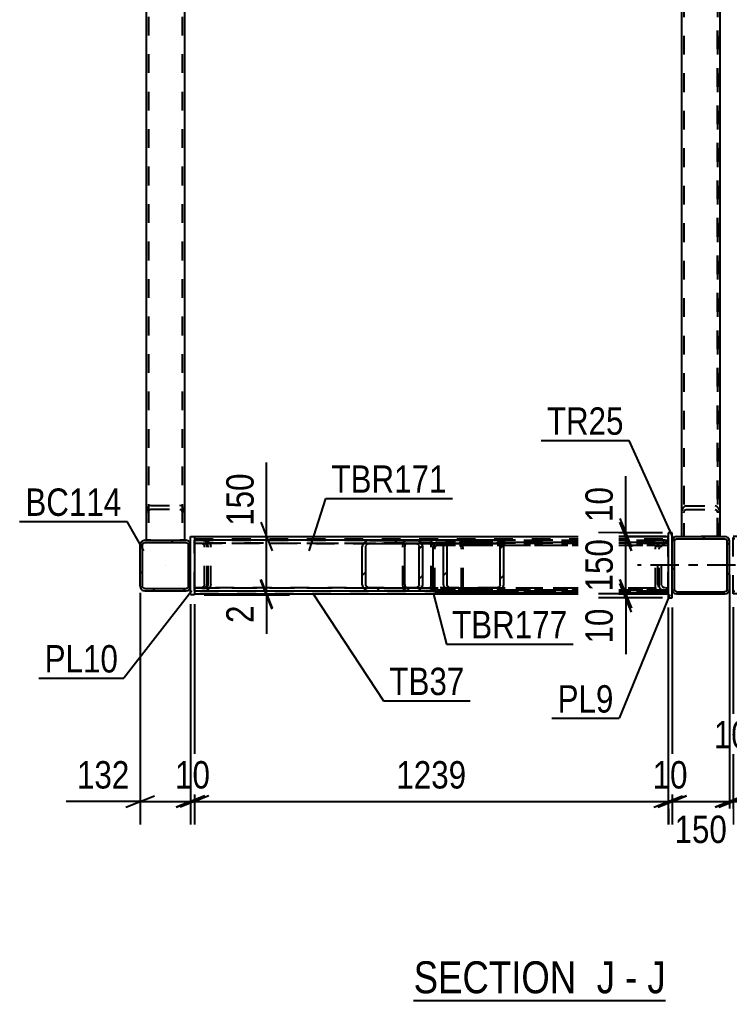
# Model space of a CAD drawing. Header units: millimetres. Extents: x -851 to 338, y -786 to 55.
# Drawn here: x 209.7 to 283.9, y -341.2 to -238.6 of the extents above; entities that cross this region are included whole.
import ezdxf

# ---------------------------------------------------------------- set-up
doc = ezdxf.new("R2010")
doc.units = ezdxf.units.MM
doc.linetypes.add('DXK_LINE_DOT2', pattern=[3.9198, 1.9599, -1.9599])
doc.linetypes.add('DXK_LINE_DOT3', pattern=[5.9187, 2.979, -0.9799, 0.9799, -0.9799])
doc.styles.add('Arial Narrow', font='ARIALN.TTF', dxfattribs={"height": 0.2})

# ---------------------------------------------------------------- blocks, each defined once
blk = doc.blocks.new('Unknown-232933133-20 - 12326')
at = {"color": 6, "linetype": 'Continuous'}
blk.add_line((250.88, -341.17), (277.24, -341.17), dxfattribs=at)
at = {"color": 0, "linetype": 'Continuous'}
for points in [[(268.98, -340.42), (268.98, -336.92), (250.88, -336.92), (250.88, -340.42)], [(271.95, -340.42), (271.95, -336.92), (270.03, -336.92), (270.03, -340.42)], [(274.28, -340.42), (274.28, -336.92), (273, -336.92), (273, -340.42)], [(277.24, -340.42), (277.24, -336.92), (275.33, -336.92), (275.33, -340.42)]]:
    blk.add_wipeout(points, dxfattribs=at)
at = {"color": 7, "linetype": 'Continuous', "style": 'Arial Narrow'}
for s, p in [('SECTION ', (250.88, -340.42)), ('J', (270.03, -340.42)), ('J', (275.33, -340.42)), ('-', (273, -340.42))]:
    blk.add_text(s, height=3.34, dxfattribs=at).set_placement(p)
blk = doc.blocks.new('Part-232933133-12603 - 12326')
at = {"linetype": 'Continuous'}
h = blk.add_hatch(dxfattribs=at)
h.set_pattern_fill('', scale=0.7, style=0, pattern_type=0)
h.set_pattern_definition([(45, (222.566, -293.0978), (-1.57154, 1.57154), [])])
h.paths.add_polyline_path([(222.75, -293.06), (222.57, -293.1), (222.41, -293.2), (222.31, -293.36), (222.27, -293.54), (222.27, -297.86), (222.31, -298.04), (222.41, -298.2), (222.57, -298.3), (222.75, -298.34), (227.07, -298.34), (227.25, -298.3), (227.41, -298.2), (227.51, -298.04), (227.55, -297.86), (227.55, -293.54), (227.51, -293.36), (227.41, -293.2), (227.25, -293.1), (227.07, -293.06)])
h.paths.add_polyline_path([(227.07, -293.3), (227.16, -293.32), (227.24, -293.37), (227.29, -293.45), (227.31, -293.54), (227.31, -297.86), (227.29, -297.95), (227.24, -298.03), (227.16, -298.08), (227.07, -298.1), (222.75, -298.1), (222.66, -298.08), (222.58, -298.03), (222.53, -297.95), (222.51, -297.86), (222.51, -293.54), (222.53, -293.45), (222.58, -293.37), (222.66, -293.32), (222.75, -293.3)])
at = {"color": 2, "linetype": 'Continuous'}
for p, q in [((222.41, -293.2), (222.41, -293.19)), ((222.75, -293.06), (222.57, -293.1)), ((222.66, -293.32), (222.75, -293.3)), ((222.75, -293.06), (222.75, -293.05)), ((222.75, -293.06), (227.07, -293.06)), ((222.75, -293.3), (227.07, -293.3)), ((227.07, -293.06), (227.07, -293.05)), ((227.25, -293.1), (227.07, -293.06)), ((227.07, -293.3), (227.16, -293.32)), ((227.41, -293.2), (227.41, -293.19)), ((222.31, -293.36), (222.27, -293.54)), ((222.27, -293.54), (222.27, -293.53)), ((222.27, -297.86), (222.27, -293.54)), ((222.51, -293.54), (222.53, -293.45)), ((222.51, -297.86), (222.51, -293.54)), ((222.53, -293.45), (222.58, -293.37)), ((222.58, -293.37), (222.66, -293.32)), ((227.16, -293.32), (227.24, -293.37)), ((227.24, -293.37), (227.29, -293.45)), ((227.29, -293.45), (227.31, -293.54)), ((227.31, -297.86), (227.31, -293.54)), ((227.55, -293.54), (227.51, -293.36)), ((227.55, -293.54), (227.55, -293.54)), ((227.55, -297.86), (227.55, -293.54)), ((222.27, -297.86), (222.31, -298.04)), ((222.53, -297.95), (222.51, -297.86)), ((222.58, -298.03), (222.53, -297.95)), ((222.57, -298.3), (222.75, -298.34)), ((222.58, -298.03), (222.58, -298.02)), ((222.66, -298.08), (222.58, -298.03)), ((222.75, -298.1), (222.66, -298.08)), ((222.75, -298.1), (222.75, -298.09)), ((222.75, -298.1), (227.07, -298.1)), ((222.75, -298.34), (227.07, -298.34)), ((227.16, -298.08), (227.07, -298.1)), ((227.07, -298.1), (227.07, -298.09)), ((227.07, -298.34), (227.25, -298.3)), ((227.24, -298.03), (227.16, -298.08)), ((227.29, -297.95), (227.24, -298.03)), ((227.24, -298.03), (227.24, -298.02)), ((227.31, -297.86), (227.29, -297.95)), ((227.51, -298.04), (227.55, -297.86))]:
    blk.add_line(p, q, dxfattribs=at)
at = {"color": 7, "linetype": 'DXK_LINE_DOT2'}
for p, q in [((222.75, -293.3), (222.75, -293.29)), ((227.07, -293.3), (227.07, -293.29)), ((222.51, -293.54), (222.51, -293.53)), ((227.31, -293.54), (227.31, -293.53)), ((227.55, -293.54), (227.55, -293.53)), ((222.27, -297.86), (222.27, -297.85)), ((222.51, -297.86), (222.51, -297.85)), ((222.75, -298.34), (222.75, -298.33)), ((227.07, -298.34), (227.07, -298.33)), ((227.31, -297.86), (227.31, -297.85)), ((227.55, -297.86), (227.55, -297.85))]:
    blk.add_line(p, q, dxfattribs=at)
at = {"color": 7, "linetype": 'DXK_LINE_DOT3'}
blk.add_line((224.91, -295.7), (224.91, -295.69), dxfattribs=at)
at = {"color": 2, "linetype": 'Continuous'}
for centre, start, end in [((222.75, -293.54), 112.5, 157.5), ((227.07, -293.54), 22.5, 67.5), ((222.75, -297.86), 202.5, 247.5), ((227.07, -297.86), 292.5, 337.5)]:
    blk.add_arc(centre, 0.48, start, end, dxfattribs=at)
blk = doc.blocks.new('Part-232933133-12412 - 12326')
at = {"color": 7, "linetype": 'DXK_LINE_DOT2'}
for p, q in [((277.2, -293.05), (245.88, -293.05)), ((250.66, -293.05), (277.51, -293.05)), ((277.2, -293.05), (276.91, -293.1)), ((277.2, -293.05), (277.51, -293.05)), ((277.51, -298.33), (277.51, -293.05)), ((277.2, -293.37), (245.88, -293.37)), ((250.66, -293.37), (277.51, -293.37)), ((276.46, -293.6), (276.44, -293.69)), ((276.44, -297.69), (276.44, -293.69)), ((276.49, -293.45), (276.46, -293.6)), ((276.82, -293.69), (276.85, -293.58)), ((276.82, -297.69), (276.82, -293.69)), ((276.85, -293.58), (276.85, -293.57)), ((277.05, -293.4), (277.2, -293.37)), ((277.51, -293.37), (277.2, -293.37)), ((277.51, -293.37), (277.51, -293.37)), ((245.88, -298.01), (277.51, -298.01)), ((277.2, -298.33), (245.88, -298.33)), ((250.66, -298.01), (277.51, -298.01)), ((250.66, -298.33), (277.51, -298.33)), ((276.44, -297.69), (276.49, -297.94)), ((276.85, -297.82), (276.82, -297.69)), ((276.91, -298.28), (277.2, -298.33)), ((277.2, -298.01), (277.05, -297.99)), ((277.51, -298.33), (277.2, -298.33)), ((277.51, -298.33), (277.51, -298.33))]:
    blk.add_line(p, q, dxfattribs=at)
for centre, start, end in [((277.16, -293.74), 107.7011, 152.0537), ((277.16, -297.65), 207.9463, 252.2989)]:
    blk.add_arc(centre, 0.358, start, end, dxfattribs=at)
blk = doc.blocks.new('Part-232933133-12551 - 12326')
at = {"color": 2, "linetype": 'Continuous'}
for p, q in [((288.51, -292.66), (284.31, -292.66)), ((292.31, -292.66), (291.95, -292.66)), ((288.5, -298.66), (284.31, -298.66)), ((292.31, -298.66), (291.95, -298.66))]:
    blk.add_line(p, q, dxfattribs=at)
at = {"color": 7, "linetype": 'DXK_LINE_DOT2'}
for p, q in [((284.31, -298.66), (284.31, -292.66)), ((284.31, -298.66), (284.31, -292.66)), ((292.31, -292.9), (284.31, -292.9)), ((291.95, -292.66), (288.51, -292.66)), ((292.31, -292.66), (292.31, -292.66)), ((292.31, -292.66), (292.31, -298.66)), ((292.31, -298.66), (292.31, -292.66)), ((292.31, -292.66), (292.31, -292.66)), ((292.31, -292.9), (292.31, -292.9)), ((292.31, -298.42), (284.31, -298.42)), ((292.31, -298.42), (292.31, -298.42)), ((291.95, -298.66), (288.5, -298.66)), ((292.31, -298.66), (292.31, -298.66)), ((292.31, -298.66), (292.31, -298.66))]:
    blk.add_line(p, q, dxfattribs=at)
at = {"color": 7, "linetype": 'DXK_LINE_DOT3'}
blk.add_line((302.31, -295.66), (274.31, -295.66), dxfattribs=at)
blk = doc.blocks.new('Part-232933133-12413 - 12326')
at = {"color": 7, "linetype": 'DXK_LINE_DOT2'}
for p, q in [((253.29, -293.26), (253.15, -293.31)), ((253.29, -293.26), (255.69, -293.26)), ((253.29, -293.26), (255.15, -293.26)), ((255.69, -293.26), (259.94, -293.26)), ((255.83, -293.31), (255.69, -293.26)), ((252.94, -293.65), (252.91, -293.9)), ((252.91, -297.9), (252.91, -293.9)), ((253.02, -293.45), (252.94, -293.65)), ((253.15, -293.31), (253.02, -293.45)), ((253.1, -293.9), (253.11, -293.78)), ((253.1, -297.9), (253.1, -293.9)), ((253.11, -293.78), (253.16, -293.67)), ((253.16, -293.67), (253.22, -293.6)), ((253.22, -293.6), (253.29, -293.58)), ((253.29, -293.58), (255.15, -293.58)), ((253.29, -293.58), (255.69, -293.58)), ((255.69, -293.58), (259.94, -293.58)), ((255.69, -293.58), (255.76, -293.6)), ((255.76, -293.6), (255.82, -293.67)), ((255.82, -293.67), (255.86, -293.78)), ((255.96, -293.45), (255.83, -293.31)), ((255.86, -293.78), (255.88, -293.9)), ((255.88, -297.9), (255.88, -293.9)), ((256.04, -293.65), (255.96, -293.45)), ((256.07, -293.9), (256.04, -293.65)), ((256.07, -297.9), (256.07, -293.9)), ((252.91, -297.9), (252.94, -298.14)), ((252.94, -298.14), (253.02, -298.35)), ((253.02, -298.35), (253.15, -298.49)), ((253.11, -297.99), (253.1, -297.9)), ((253.11, -298.02), (253.11, -297.99)), ((253.16, -298.13), (253.11, -298.02)), ((253.22, -298.19), (253.16, -298.13)), ((253.29, -298.22), (253.22, -298.19)), ((253.29, -298.22), (255.15, -298.22)), ((253.29, -298.22), (255.69, -298.22)), ((255.76, -298.19), (255.69, -298.22)), ((255.69, -298.22), (259.94, -298.22)), ((255.82, -298.13), (255.76, -298.19)), ((255.86, -298.02), (255.82, -298.13)), ((255.83, -298.49), (255.96, -298.35)), ((255.86, -298.02), (255.87, -297.99)), ((255.87, -297.99), (255.88, -297.9)), ((255.96, -298.35), (256.04, -298.14)), ((256.04, -298.14), (256.07, -297.9)), ((253.15, -298.49), (253.29, -298.54)), ((253.29, -298.54), (255.69, -298.54)), ((253.29, -298.54), (255.15, -298.54)), ((255.69, -298.54), (255.83, -298.49)), ((255.69, -298.54), (259.94, -298.54))]:
    blk.add_line(p, q, dxfattribs=at)
blk = doc.blocks.new('Part-232933133-12424 - 12326')
at = {"linetype": 'Continuous'}
h = blk.add_hatch(dxfattribs=at)
h.set_pattern_fill('', scale=0.7, style=0, pattern_type=0)
h.set_pattern_definition([(45, (254.4622, -293.1098), (-1.57154, 1.57154), [])])
h.paths.add_polyline_path([(254.76, -293.06), (254.46, -293.11), (254.21, -293.25), (254.05, -293.46), (253.99, -293.7), (253.99, -297.7), (254.05, -297.95), (254.21, -298.15), (254.46, -298.29), (254.76, -298.34), (259.54, -298.34), (259.84, -298.29), (260.08, -298.15), (260.25, -297.95), (260.31, -297.7), (260.31, -293.7), (260.25, -293.46), (260.08, -293.25), (259.84, -293.11), (259.54, -293.06)])
h.paths.add_polyline_path([(259.54, -293.38), (259.69, -293.41), (259.81, -293.48), (259.9, -293.58), (259.93, -293.7), (259.93, -297.7), (259.9, -297.82), (259.81, -297.93), (259.69, -298), (259.54, -298.02), (254.76, -298.02), (254.61, -298), (254.48, -297.93), (254.4, -297.82), (254.37, -297.7), (254.37, -293.7), (254.4, -293.58), (254.48, -293.47), (254.61, -293.41), (254.76, -293.38)])
at = {"color": 2, "linetype": 'Continuous'}
for p, q in [((228.88, -293.05), (227.95, -293.05)), ((254.76, -293.06), (227.95, -293.05)), ((259.54, -293.06), (228.88, -293.05)), ((254.76, -293.06), (254.46, -293.11)), ((254.76, -293.06), (259.54, -293.06)), ((259.84, -293.11), (259.54, -293.06)), ((254.05, -293.46), (253.99, -293.7)), ((253.99, -297.7), (253.99, -293.7)), ((254.11, -293.38), (259.54, -293.38)), ((254.37, -293.7), (254.4, -293.58)), ((254.37, -297.7), (254.37, -293.7)), ((254.61, -293.41), (254.76, -293.38)), ((254.76, -293.38), (259.54, -293.38)), ((259.54, -293.38), (259.69, -293.41)), ((259.9, -293.58), (259.93, -293.7)), ((259.93, -297.7), (259.93, -293.7)), ((260.31, -293.7), (260.25, -293.46)), ((260.31, -297.7), (260.31, -293.7)), ((227.95, -298.33), (246.23, -298.34)), ((252.54, -298.34), (254.76, -298.34)), ((253.99, -297.7), (254.05, -297.95)), ((254.4, -297.82), (254.37, -297.7)), ((254.46, -298.29), (254.76, -298.34)), ((254.76, -298.02), (254.61, -298)), ((254.76, -298.02), (259.54, -298.02)), ((254.76, -298.34), (259.54, -298.34)), ((259.69, -298), (259.54, -298.02)), ((259.54, -298.34), (259.84, -298.29)), ((259.93, -297.7), (259.9, -297.82)), ((260.25, -297.95), (260.31, -297.7))]:
    blk.add_line(p, q, dxfattribs=at)
at = {"color": 7, "linetype": 'DXK_LINE_DOT2'}
for p, q in [((227.95, -298.33), (227.95, -293.05)), ((228.88, -293.05), (229.18, -293.1)), ((254.76, -293.38), (227.95, -293.37)), ((227.95, -293.37), (227.95, -293.37)), ((227.95, -293.37), (228.88, -293.37)), ((228.88, -293.37), (254.11, -293.38)), ((229.03, -293.4), (228.88, -293.37)), ((229.27, -293.69), (229.24, -293.57)), ((229.27, -297.69), (229.27, -293.69)), ((229.59, -293.45), (229.65, -293.69)), ((229.65, -297.69), (229.65, -293.69)), ((228.88, -298.01), (227.95, -298.01)), ((227.95, -298.01), (254.76, -298.02)), ((227.95, -298.33), (228.88, -298.33)), ((228.88, -298.01), (229.03, -297.99)), ((259.54, -298.02), (228.88, -298.01)), ((229.18, -298.29), (228.88, -298.33)), ((228.88, -298.33), (259.54, -298.34)), ((229.24, -297.82), (229.27, -297.69)), ((229.65, -297.69), (229.59, -297.94)), ((246.23, -298.34), (252.54, -298.34))]:
    blk.add_line(p, q, dxfattribs=at)
for centre, radius, start, end in [((228.96, -293.78), 0.716, 27.9451, 72.2947), ((228.92, -293.74), 0.358, 27.9451, 72.2947), ((228.92, -297.65), 0.358, 287.6969, 332.0524), ((228.96, -297.6), 0.716, 287.6969, 332.0524)]:
    blk.add_arc(centre, radius, start, end, dxfattribs=at)
at = {"color": 2, "linetype": 'Continuous'}
for centre, radius, start, end in [((254.68, -293.79), 0.716, 107.697, 152.0524), ((259.62, -293.79), 0.716, 27.945, 72.2946), ((254.72, -293.75), 0.358, 107.697, 152.0524), ((259.58, -293.75), 0.358, 27.945, 72.2946), ((254.68, -297.61), 0.716, 207.945, 252.2946), ((254.72, -297.66), 0.358, 207.945, 252.2946), ((259.58, -297.66), 0.358, 287.697, 332.0524), ((259.62, -297.61), 0.716, 287.697, 332.0524)]:
    blk.add_arc(centre, radius, start, end, dxfattribs=at)
blk = doc.blocks.new('Part-232933133-12425 - 12326')
at = {"linetype": 'Continuous'}
h = blk.add_hatch(dxfattribs=at)
h.set_pattern_fill('', scale=0.7, style=0, pattern_type=0)
h.set_pattern_definition([(45, (245.9812, -293.1155), (-1.57154, 1.57154), [])])
h.paths.add_polyline_path([(246.27, -293.07), (245.98, -293.12), (245.73, -293.25), (245.57, -293.46), (245.51, -293.71), (245.51, -297.71), (245.57, -297.95), (245.73, -298.16), (245.98, -298.3), (246.27, -298.35), (251.06, -298.35), (251.36, -298.3), (251.6, -298.16), (251.77, -297.95), (251.83, -297.71), (251.83, -293.71), (251.77, -293.46), (251.6, -293.25), (251.36, -293.12), (251.06, -293.07)])
h.paths.add_polyline_path([(251.06, -293.39), (251.21, -293.41), (251.33, -293.48), (251.42, -293.58), (251.45, -293.71), (251.45, -297.71), (251.42, -297.83), (251.33, -297.93), (251.21, -298), (251.06, -298.03), (246.27, -298.03), (246.13, -298), (246, -297.93), (245.92, -297.83), (245.89, -297.71), (245.89, -293.71), (245.92, -293.58), (246, -293.48), (246.13, -293.41), (246.27, -293.39)])
at = {"color": 2, "linetype": 'Continuous'}
for p, q in [((246.27, -293.07), (245.98, -293.12)), ((246.27, -293.07), (251.06, -293.07)), ((251.06, -293.07), (252.53, -293.07)), ((251.36, -293.12), (251.06, -293.07)), ((252.53, -293.07), (252.67, -293.12)), ((252.67, -293.12), (252.8, -293.25)), ((252.8, -293.25), (252.88, -293.46)), ((245.57, -293.46), (245.51, -293.71)), ((245.51, -297.71), (245.51, -293.71)), ((245.89, -293.71), (245.92, -293.58)), ((245.89, -297.71), (245.89, -293.71)), ((246.13, -293.41), (246.27, -293.39)), ((246.27, -293.39), (251.06, -293.39)), ((249.95, -293.58), (249.94, -293.71)), ((249.94, -297.71), (249.94, -293.71)), ((250, -293.48), (249.95, -293.58)), ((250.06, -293.41), (250, -293.48)), ((250.13, -293.39), (250.06, -293.41)), ((251.06, -293.39), (251.21, -293.41)), ((251.42, -293.58), (251.45, -293.71)), ((251.45, -297.71), (251.45, -293.71)), ((251.83, -293.71), (251.77, -293.46)), ((251.83, -297.71), (251.83, -293.71)), ((252.88, -293.46), (252.91, -293.71)), ((252.91, -297.71), (252.91, -293.71)), ((245.51, -297.71), (245.57, -297.95)), ((245.92, -297.83), (245.89, -297.71)), ((245.98, -298.3), (246.27, -298.35)), ((246.27, -298.03), (246.13, -298)), ((246.27, -298.03), (251.06, -298.03)), ((246.27, -298.35), (251.06, -298.35)), ((249.94, -297.71), (249.95, -297.83)), ((249.95, -297.83), (250, -297.93)), ((250, -297.93), (250.06, -298)), ((250.06, -298), (250.13, -298.03)), ((251.21, -298), (251.06, -298.03)), ((251.06, -298.35), (251.36, -298.3)), ((251.06, -298.35), (252.53, -298.35)), ((251.45, -297.71), (251.42, -297.83)), ((251.77, -297.95), (251.83, -297.71)), ((252.67, -298.3), (252.53, -298.35)), ((252.8, -298.16), (252.67, -298.3)), ((252.88, -297.95), (252.8, -298.16)), ((252.91, -297.71), (252.88, -297.95))]:
    blk.add_line(p, q, dxfattribs=at)
at = {"color": 7, "linetype": 'DXK_LINE_DOT2'}
for p, q in [((246.27, -293.07), (250.13, -293.07)), ((249.78, -293.46), (249.86, -293.25)), ((249.86, -293.25), (249.99, -293.12)), ((249.99, -293.12), (250.13, -293.07)), ((250.13, -293.07), (252.53, -293.07)), ((246.27, -293.39), (250.13, -293.39)), ((249.75, -293.71), (249.78, -293.46)), ((249.75, -297.71), (249.75, -293.71)), ((250.13, -293.39), (252.53, -293.39)), ((251.06, -293.39), (252.53, -293.39)), ((252.6, -293.41), (252.53, -293.39)), ((252.66, -293.48), (252.6, -293.41)), ((252.7, -293.58), (252.66, -293.48)), ((252.72, -293.71), (252.7, -293.58)), ((252.72, -297.71), (252.72, -293.71)), ((246.27, -298.03), (250.13, -298.03)), ((246.27, -298.35), (250.13, -298.35)), ((249.78, -297.95), (249.75, -297.71)), ((249.86, -298.16), (249.78, -297.95)), ((249.99, -298.3), (249.86, -298.16)), ((250.13, -298.35), (249.99, -298.3)), ((250.13, -298.03), (252.53, -298.03)), ((250.13, -298.35), (252.53, -298.35)), ((251.06, -298.03), (252.53, -298.03)), ((252.53, -298.03), (252.6, -298)), ((252.6, -298), (252.66, -297.93)), ((252.66, -297.93), (252.7, -297.83)), ((252.7, -297.83), (252.72, -297.71))]:
    blk.add_line(p, q, dxfattribs=at)
at = {"color": 2, "linetype": 'Continuous'}
for centre, radius, start, end in [((246.2, -293.8), 0.716, 107.7012, 152.0536), ((251.14, -293.8), 0.716, 27.9462, 72.2988), ((246.24, -293.75), 0.358, 107.7012, 152.0536), ((251.1, -293.75), 0.358, 27.9462, 72.2988), ((246.2, -297.62), 0.716, 207.9462, 252.2988), ((246.24, -297.66), 0.358, 207.9462, 252.2988), ((251.1, -297.66), 0.358, 287.7012, 332.0536), ((251.14, -297.62), 0.716, 287.7012, 332.0536)]:
    blk.add_arc(centre, radius, start, end, dxfattribs=at)
blk = doc.blocks.new('Part-232933133-12426 - 12326')
at = {"color": 2, "linetype": 'Continuous'}
for p, q in [((227.95, -292.66), (277.51, -292.66)), ((227.95, -298.66), (277.51, -298.66))]:
    blk.add_line(p, q, dxfattribs=at)
at = {"color": 7, "linetype": 'DXK_LINE_DOT2'}
for p, q in [((227.95, -292.66), (227.95, -298.66)), ((227.95, -292.9), (277.51, -292.9)), ((277.51, -292.66), (277.51, -292.66)), ((277.51, -292.66), (277.51, -298.66)), ((277.51, -298.66), (277.51, -292.66)), ((277.51, -292.66), (277.51, -292.66)), ((277.51, -292.66), (277.51, -292.66)), ((277.51, -292.9), (277.51, -292.9)), ((277.51, -298.42), (227.95, -298.42)), ((277.51, -298.42), (277.51, -298.42)), ((277.51, -298.66), (277.51, -298.66)), ((277.51, -298.66), (277.51, -298.66)), ((277.51, -298.66), (277.51, -298.66))]:
    blk.add_line(p, q, dxfattribs=at)
blk = doc.blocks.new('Part-232933133-12438 - 12326')
at = {"color": 7, "linetype": 'DXK_LINE_DOT2'}
for p, q in [((278.91, -173.67), (278.91, -292.67)), ((279.15, -173.67), (279.15, -292.67)), ((282.67, -173.67), (282.67, -292.67)), ((282.91, -292.67), (282.91, -173.67)), ((278.95, -289.92), (278.91, -290.2)), ((279.05, -289.68), (278.95, -289.92)), ((279.2, -289.52), (279.05, -289.68)), ((279.15, -290.2), (279.17, -290.06)), ((279.17, -290.06), (279.22, -289.94)), ((279.39, -289.46), (279.2, -289.52)), ((279.22, -289.94), (279.3, -289.86)), ((279.3, -289.86), (279.39, -289.83)), ((279.39, -289.46), (282.43, -289.46)), ((279.39, -289.83), (282.43, -289.83)), ((282.61, -289.52), (282.43, -289.46)), ((282.43, -289.83), (282.52, -289.86)), ((282.52, -289.86), (282.6, -289.94)), ((282.6, -289.94), (282.65, -290.06)), ((282.77, -289.68), (282.61, -289.52)), ((282.65, -290.06), (282.67, -290.2)), ((282.87, -289.92), (282.77, -289.68)), ((282.91, -290.2), (282.87, -289.92)), ((278.91, -292.67), (282.91, -292.67))]:
    blk.add_line(p, q, dxfattribs=at)
blk = doc.blocks.new('Part-232933133-12447 - 12326')
at = {"color": 7, "linetype": 'DXK_LINE_DOT2'}
for p, q in [((279.15, -173.67), (279.15, -292.67)), ((282.67, -292.67), (282.67, -173.67)), ((282.91, -292.67), (278.91, -292.67))]:
    blk.add_line(p, q, dxfattribs=at)
at = {"color": 2, "linetype": 'Continuous'}
for p, q in [((278.91, -186.11), (278.91, -292.67)), ((282.91, -186.11), (282.91, -292.67))]:
    blk.add_line(p, q, dxfattribs=at)
blk = doc.blocks.new('Part-232933133-12454 - 12326')
at = {"color": 7, "linetype": 'DXK_LINE_DOT2'}
for p, q in [((222.91, -171.67), (222.91, -293.05)), ((223.15, -171.67), (223.15, -293.05)), ((226.67, -171.67), (226.67, -293.05)), ((226.91, -171.67), (226.91, -293.05)), ((222.95, -289.88), (222.91, -290.16)), ((223.05, -289.63), (222.95, -289.88)), ((223.21, -289.47), (223.05, -289.63)), ((223.15, -290.16), (223.17, -290.02)), ((223.17, -290.02), (223.22, -289.9)), ((223.39, -289.42), (223.21, -289.47)), ((223.22, -289.9), (223.3, -289.82)), ((223.3, -289.82), (223.39, -289.79)), ((223.39, -289.42), (226.43, -289.42)), ((223.39, -289.79), (226.43, -289.79)), ((226.61, -289.47), (226.43, -289.42)), ((226.43, -289.79), (226.52, -289.82)), ((226.52, -289.82), (226.6, -289.9)), ((226.6, -289.9), (226.65, -290.02)), ((226.77, -289.63), (226.61, -289.47)), ((226.65, -290.02), (226.67, -290.16)), ((226.87, -289.88), (226.77, -289.63)), ((226.91, -290.16), (226.87, -289.88)), ((223.15, -293.05), (222.91, -293.05)), ((222.91, -293.05), (222.95, -293.05)), ((222.95, -293.05), (223.05, -293.05)), ((223.05, -293.05), (223.21, -293.05)), ((223.15, -293.05), (223.15, -293.05)), ((223.17, -293.05), (223.15, -293.05)), ((223.22, -293.05), (223.17, -293.05)), ((223.21, -293.05), (223.39, -293.05)), ((223.3, -293.05), (223.22, -293.05)), ((223.3, -293.05), (226.52, -293.05)), ((223.39, -293.05), (226.43, -293.05)), ((226.43, -293.05), (226.61, -293.05)), ((226.6, -293.05), (226.52, -293.05)), ((226.65, -293.05), (226.6, -293.05)), ((226.61, -293.05), (226.77, -293.05)), ((226.67, -293.05), (226.65, -293.05)), ((226.67, -293.05), (226.91, -293.05)), ((226.77, -293.05), (226.87, -293.05)), ((226.87, -293.05), (226.91, -293.05))]:
    blk.add_line(p, q, dxfattribs=at)
blk = doc.blocks.new('Part-232933133-12528 - 12326')
at = {"color": 2, "linetype": 'Continuous'}
for p, q in [((227.55, -292.65), (227.95, -292.65)), ((227.55, -292.65), (227.55, -292.66)), ((227.55, -292.66), (227.55, -292.65)), ((227.55, -292.66), (227.95, -292.66)), ((227.55, -293.54), (227.55, -292.66)), ((227.95, -292.65), (227.95, -298.74)), ((227.55, -298.74), (227.55, -297.86)), ((227.55, -298.74), (227.95, -298.74))]:
    blk.add_line(p, q, dxfattribs=at)
at = {"color": 7, "linetype": 'DXK_LINE_DOT2'}
for p, q in [((227.55, -297.86), (227.55, -293.54)), ((227.55, -298.73), (227.95, -298.73))]:
    blk.add_line(p, q, dxfattribs=at)
blk = doc.blocks.new('Part-232933133-12464 - 12326')
at = {"color": 7, "linetype": 'DXK_LINE_DOT2'}
for p, q in [((223.15, -171.67), (223.15, -293.05)), ((226.67, -171.67), (226.67, -293.05)), ((222.91, -293.05), (222.91, -293.05)), ((222.91, -293.05), (222.95, -293.05)), ((222.95, -293.05), (223.05, -293.05)), ((223.05, -293.05), (223.21, -293.05)), ((223.15, -293.05), (223.15, -293.05)), ((223.15, -293.05), (223.17, -293.05)), ((223.17, -293.05), (223.15, -293.05)), ((223.17, -293.05), (223.22, -293.05)), ((223.22, -293.05), (223.17, -293.05)), ((223.21, -293.05), (223.39, -293.05)), ((223.22, -293.05), (223.3, -293.05)), ((223.3, -293.05), (223.22, -293.05)), ((223.3, -293.05), (226.52, -293.05)), ((223.3, -293.05), (226.52, -293.05)), ((223.39, -293.05), (226.43, -293.05)), ((226.43, -293.05), (226.61, -293.05)), ((226.52, -293.05), (226.61, -293.05)), ((226.52, -293.05), (226.6, -293.05)), ((226.6, -293.05), (226.61, -293.05)), ((226.61, -293.05), (226.65, -293.05)), ((226.61, -293.05), (226.65, -293.05)), ((226.61, -293.05), (226.77, -293.05)), ((226.65, -293.05), (226.67, -293.05)), ((226.65, -293.05), (226.67, -293.05)), ((226.67, -293.05), (226.67, -293.05)), ((226.77, -293.05), (226.87, -293.05)), ((226.87, -293.05), (226.91, -293.05)), ((226.91, -293.05), (226.91, -293.05))]:
    blk.add_line(p, q, dxfattribs=at)
at = {"color": 2, "linetype": 'Continuous'}
for p, q in [((222.91, -184.2), (222.91, -293.05)), ((226.91, -184.2), (226.91, -293.05)), ((222.95, -293.05), (222.91, -293.05)), ((223.05, -293.05), (222.95, -293.05)), ((223.21, -293.05), (223.05, -293.05)), ((223.39, -293.05), (223.21, -293.05)), ((223.39, -293.05), (226.43, -293.05)), ((226.61, -293.05), (226.43, -293.05)), ((226.77, -293.05), (226.61, -293.05)), ((226.87, -293.05), (226.77, -293.05)), ((226.91, -293.05), (226.87, -293.05))]:
    blk.add_line(p, q, dxfattribs=at)
blk = doc.blocks.new('Part-232933133-12487 - 12326')
at = {"color": 7, "linetype": 'DXK_LINE_DOT2'}
for p, q in [((252.53, -293.05), (227.95, -293.05)), ((227.95, -293.05), (227.95, -293.05)), ((227.95, -293.05), (227.95, -298.33)), ((227.95, -293.05), (250.13, -293.05)), ((228.91, -293.1), (228.62, -293.05)), ((249.78, -293.45), (249.86, -293.24)), ((249.86, -293.24), (249.99, -293.1)), ((249.99, -293.1), (250.13, -293.05)), ((250.13, -293.05), (252.53, -293.05)), ((252.53, -293.05), (252.67, -293.1)), ((252.67, -293.1), (252.8, -293.24)), ((252.8, -293.24), (252.88, -293.45)), ((227.95, -293.37), (250.13, -293.37)), ((227.95, -293.37), (252.53, -293.37)), ((228.62, -293.37), (228.76, -293.4)), ((228.97, -293.57), (229, -293.69)), ((229, -297.69), (229, -293.69)), ((229.38, -293.69), (229.32, -293.45)), ((229.32, -293.45), (229.32, -293.45)), ((229.38, -297.69), (229.38, -293.69)), ((249.75, -293.69), (249.78, -293.45)), ((249.75, -297.69), (249.75, -293.69)), ((249.95, -293.57), (249.94, -293.69)), ((249.94, -297.69), (249.94, -293.69)), ((250, -293.47), (249.95, -293.57)), ((250.06, -293.4), (250, -293.47)), ((250.13, -293.37), (250.06, -293.4)), ((250.13, -293.37), (252.53, -293.37)), ((252.6, -293.4), (252.53, -293.37)), ((252.66, -293.47), (252.6, -293.4)), ((252.7, -293.57), (252.66, -293.47)), ((252.72, -293.69), (252.7, -293.57)), ((252.72, -297.69), (252.72, -293.69)), ((252.88, -293.45), (252.91, -293.69)), ((252.91, -297.69), (252.91, -293.69)), ((227.95, -298.01), (250.13, -298.01)), ((227.95, -298.01), (228.62, -298.01)), ((227.95, -298.33), (250.13, -298.33)), ((227.95, -298.33), (252.53, -298.33)), ((228.76, -297.99), (228.62, -298.01)), ((228.62, -298.01), (252.53, -298.01)), ((228.62, -298.33), (228.91, -298.28)), ((229, -297.69), (228.97, -297.82)), ((229.32, -297.94), (229.38, -297.7)), ((229.38, -297.7), (229.38, -297.69)), ((249.78, -297.94), (249.75, -297.69)), ((249.86, -298.15), (249.78, -297.94)), ((249.99, -298.28), (249.86, -298.15)), ((249.94, -297.69), (249.95, -297.82)), ((249.95, -297.82), (250, -297.92)), ((250.13, -298.33), (249.99, -298.28)), ((250, -297.92), (250.06, -297.99)), ((250.06, -297.99), (250.13, -298.01)), ((250.13, -298.01), (252.53, -298.01)), ((250.13, -298.33), (252.53, -298.33)), ((252.53, -298.01), (252.6, -297.99)), ((252.67, -298.28), (252.53, -298.33)), ((252.6, -297.99), (252.66, -297.92)), ((252.66, -297.92), (252.7, -297.82)), ((252.8, -298.15), (252.67, -298.28)), ((252.7, -297.82), (252.72, -297.69)), ((252.88, -297.94), (252.8, -298.15)), ((252.91, -297.69), (252.88, -297.94))]:
    blk.add_line(p, q, dxfattribs=at)
for centre, radius, start, end in [((228.69, -293.78), 0.716, 27.9463, 72.2988), ((228.65, -293.74), 0.358, 27.9463, 72.2988), ((228.65, -297.65), 0.358, 287.7012, 332.0537)]:
    blk.add_arc(centre, radius, start, end, dxfattribs=at)
blk = doc.blocks.new('Part-232933133-12495 - 12326')
at = {"color": 7, "linetype": 'DXK_LINE_DOT2'}
for p, q in [((253.29, -293.26), (253.15, -293.31)), ((253.29, -293.26), (277.51, -293.26)), ((253.29, -293.26), (255.69, -293.26)), ((255.69, -293.26), (260.09, -293.26)), ((255.83, -293.31), (255.69, -293.26)), ((276.64, -293.31), (276.93, -293.26)), ((277.51, -293.26), (277.51, -293.26)), ((277.51, -293.26), (277.51, -298.54)), ((252.94, -293.65), (252.91, -293.9)), ((252.91, -297.9), (252.91, -293.9)), ((253.02, -293.45), (252.94, -293.65)), ((253.15, -293.31), (253.02, -293.45)), ((253.1, -293.9), (253.11, -293.78)), ((253.1, -297.9), (253.1, -293.9)), ((253.11, -293.78), (253.16, -293.67)), ((253.16, -293.67), (253.22, -293.6)), ((253.22, -293.6), (253.29, -293.58)), ((253.29, -293.58), (255.69, -293.58)), ((253.29, -293.58), (277.51, -293.58)), ((255.69, -293.58), (277.51, -293.58)), ((255.69, -293.58), (255.76, -293.6)), ((255.76, -293.6), (255.82, -293.67)), ((255.82, -293.67), (255.86, -293.78)), ((255.96, -293.45), (255.83, -293.31)), ((255.86, -293.78), (255.88, -293.9)), ((255.88, -297.9), (255.88, -293.9)), ((256.04, -293.65), (255.96, -293.45)), ((256.07, -293.9), (256.04, -293.65)), ((256.07, -297.9), (256.07, -293.9)), ((276.17, -293.9), (276.23, -293.65)), ((276.17, -297.9), (276.17, -293.9)), ((276.58, -293.78), (276.55, -293.9)), ((276.55, -297.9), (276.55, -293.9)), ((276.93, -293.58), (276.79, -293.6)), ((252.94, -298.14), (252.91, -297.9)), ((253.02, -298.34), (252.94, -298.14)), ((253.11, -298.02), (253.1, -297.9)), ((253.16, -298.13), (253.11, -298.02)), ((253.22, -298.19), (253.16, -298.13)), ((253.29, -298.22), (253.22, -298.19)), ((253.29, -298.22), (255.69, -298.22)), ((253.29, -298.22), (277.51, -298.22)), ((255.76, -298.19), (255.69, -298.22)), ((255.69, -298.22), (277.51, -298.22)), ((255.82, -298.13), (255.76, -298.19)), ((255.86, -298.02), (255.82, -298.13)), ((255.86, -298.02), (255.88, -297.9)), ((255.96, -298.34), (256.04, -298.14)), ((256.04, -298.14), (256.05, -298.02)), ((256.05, -298.02), (256.07, -297.9)), ((276.23, -298.14), (276.17, -297.9)), ((276.55, -297.9), (276.58, -298.02)), ((276.79, -298.19), (276.93, -298.22)), ((253.29, -298.54), (277.51, -298.54)), ((276.93, -298.54), (276.64, -298.49))]:
    blk.add_line(p, q, dxfattribs=at)
at = {"color": 2, "linetype": 'Continuous'}
for p, q in [((260.09, -293.26), (277.51, -293.26)), ((253.02, -298.35), (253.02, -298.34)), ((253.02, -298.35), (253.15, -298.49)), ((255.83, -298.49), (255.96, -298.35)), ((255.86, -298.02), (255.86, -298.02)), ((255.96, -298.35), (255.96, -298.34)), ((256.05, -298.02), (256.05, -298.02)), ((253.15, -298.49), (253.29, -298.54)), ((253.29, -298.54), (255.69, -298.54)), ((255.69, -298.54), (255.83, -298.49)), ((277.51, -298.54), (255.69, -298.54))]:
    blk.add_line(p, q, dxfattribs=at)
at = {"color": 7, "linetype": 'DXK_LINE_DOT2'}
for centre, radius, start, end in [((276.86, -293.99), 0.716, 107.7012, 152.0537), ((276.9, -293.94), 0.358, 107.7012, 152.0537), ((276.86, -297.81), 0.716, 207.9462, 252.2988), ((276.9, -297.85), 0.358, 207.9462, 252.2988)]:
    blk.add_arc(centre, radius, start, end, dxfattribs=at)
blk = doc.blocks.new('Part-232933133-12608 - 12326')
at = {"linetype": 'Continuous'}
h = blk.add_hatch(dxfattribs=at)
h.set_pattern_fill('', scale=0.7, style=0, pattern_type=0)
h.set_pattern_definition([(45, (278.2049, -292.705), (-1.57154, 1.57154), [])])
h.paths.add_polyline_path([(278.39, -292.67), (278.2, -292.7), (278.05, -292.81), (277.95, -292.96), (277.91, -293.15), (277.91, -298.19), (277.95, -298.37), (278.05, -298.53), (278.2, -298.63), (278.39, -298.67), (283.43, -298.67), (283.61, -298.63), (283.77, -298.53), (283.87, -298.37), (283.91, -298.19), (283.91, -293.15), (283.87, -292.96), (283.77, -292.81), (283.61, -292.7), (283.43, -292.67)])
h.paths.add_polyline_path([(283.43, -292.91), (283.52, -292.93), (283.6, -292.98), (283.65, -293.06), (283.67, -293.15), (283.67, -298.19), (283.65, -298.28), (283.6, -298.36), (283.52, -298.41), (283.43, -298.43), (278.39, -298.43), (278.3, -298.41), (278.22, -298.36), (278.17, -298.28), (278.15, -298.19), (278.15, -293.15), (278.17, -293.06), (278.22, -292.98), (278.3, -292.93), (278.39, -292.91)])
at = {"color": 2, "linetype": 'Continuous'}
for p, q in [((277.95, -292.96), (277.91, -293.15)), ((277.91, -293.15), (277.91, -293.15)), ((277.91, -298.19), (277.91, -293.15)), ((278.15, -293.15), (278.17, -293.06)), ((278.15, -293.15), (278.15, -293.15)), ((278.15, -298.19), (278.15, -293.15)), ((278.17, -293.06), (278.22, -292.98)), ((278.39, -292.67), (278.2, -292.7)), ((278.22, -292.98), (278.3, -292.93)), ((278.3, -292.93), (278.39, -292.91)), ((278.39, -292.67), (278.39, -292.67)), ((278.39, -292.67), (283.43, -292.67)), ((278.39, -292.91), (278.39, -292.91)), ((278.39, -292.91), (283.43, -292.91)), ((283.43, -292.67), (283.43, -292.67)), ((283.61, -292.7), (283.43, -292.67)), ((283.43, -292.91), (283.43, -292.91)), ((283.43, -292.91), (283.52, -292.93)), ((283.52, -292.93), (283.6, -292.98)), ((283.6, -292.98), (283.65, -293.06)), ((283.65, -293.06), (283.67, -293.15)), ((283.67, -293.15), (283.67, -293.15)), ((283.67, -298.19), (283.67, -293.15)), ((283.91, -293.15), (283.87, -292.96)), ((283.91, -293.15), (283.91, -293.15)), ((283.91, -298.19), (283.91, -293.15)), ((277.91, -298.19), (277.91, -298.19)), ((277.91, -298.19), (277.95, -298.37)), ((278.15, -298.19), (278.15, -298.19)), ((278.17, -298.28), (278.15, -298.19)), ((278.22, -298.36), (278.17, -298.28)), ((278.3, -298.41), (278.22, -298.36)), ((278.39, -298.43), (278.3, -298.41)), ((278.39, -298.43), (278.39, -298.43)), ((278.39, -298.43), (283.43, -298.43)), ((283.52, -298.41), (283.43, -298.43)), ((283.43, -298.43), (283.43, -298.43)), ((283.6, -298.36), (283.52, -298.41)), ((283.65, -298.28), (283.6, -298.36)), ((283.67, -298.19), (283.65, -298.28)), ((283.67, -298.19), (283.67, -298.19)), ((283.87, -298.37), (283.91, -298.19)), ((283.91, -298.19), (283.91, -298.19)), ((278.2, -298.63), (278.39, -298.67)), ((278.39, -298.67), (278.39, -298.67)), ((278.39, -298.67), (283.43, -298.67)), ((283.43, -298.67), (283.61, -298.63)), ((283.43, -298.67), (283.43, -298.67))]:
    blk.add_line(p, q, dxfattribs=at)
for centre, start, end in [((278.39, -293.15), 112.5, 157.5), ((283.43, -293.15), 22.5, 67.5), ((278.39, -298.19), 202.5, 247.5), ((283.43, -298.19), 292.5, 337.5)]:
    blk.add_arc(centre, 0.48, start, end, dxfattribs=at)
blk = doc.blocks.new('Part-232933133-12520 - 12326')
at = {"color": 2, "linetype": 'Continuous'}
for p, q in [((277.91, -292.27), (277.51, -292.27)), ((277.51, -292.27), (277.51, -299.07)), ((277.91, -293.15), (277.91, -292.27)), ((277.91, -299.07), (277.91, -298.19)), ((277.51, -299.07), (277.91, -299.07))]:
    blk.add_line(p, q, dxfattribs=at)
at = {"color": 7, "linetype": 'DXK_LINE_DOT2'}
blk.add_line((277.91, -298.19), (277.91, -293.15), dxfattribs=at)
blk = doc.blocks.new('StraightDimension-232933133-21236 - 12326')
at = {"color": 7, "linetype": 'Continuous'}
for p, q in [((235.49, -292.67), (235.49, -284.93)), ((235.49, -292.67), (235.49, -284.93)), ((234.89, -291.17), (236.09, -294.17)), ((228.95, -292.67), (237.89, -292.67)), ((235.49, -298.66), (235.49, -292.67)), ((236.09, -300.16), (234.89, -297.16)), ((228.95, -298.66), (237.89, -298.66))]:
    blk.add_line(p, q, dxfattribs=at)
at = {"color": 0}
blk.add_wipeout([(234.74, -285.46), (230.54, -285.46), (230.54, -292.14), (234.74, -292.14)], dxfattribs=at)
at = {"color": 3, "style": 'Arial Narrow'}
blk.add_text('150', height=2.863, rotation=90.0002, dxfattribs=at).set_placement((234.14, -291.54))
blk = doc.blocks.new('StraightDimension-232933133-21237 - 12326')
at = {"color": 7, "linetype": 'Continuous'}
for p, q in [((234.89, -297.16), (236.09, -300.16)), ((236.09, -300.25), (234.89, -297.25)), ((228.95, -298.66), (237.89, -298.66)), ((228.95, -298.75), (237.89, -298.75)), ((235.49, -298.75), (235.49, -298.66)), ((235.49, -298.75), (235.49, -302.83)), ((235.49, -298.75), (235.49, -302.83))]:
    blk.add_line(p, q, dxfattribs=at)
at = {"color": 0}
blk.add_wipeout([(234.74, -299.27), (230.54, -299.27), (230.54, -302.3), (234.74, -302.3)], dxfattribs=at)
at = {"color": 3, "style": 'Arial Narrow'}
blk.add_text('2', height=2.86, rotation=90.0002, dxfattribs=at).set_placement((234.14, -301.7))
blk = doc.blocks.new('StraightDimension-232933133-42270 - 12326')
at = {"color": 7, "linetype": 'Continuous'}
for p, q in [((284.31, -300.06), (284.31, -322.76)), ((292.31, -299.66), (292.31, -322.76)), ((282.81, -320.96), (285.81, -319.76)), ((293.81, -319.76), (290.81, -320.96)), ((284.31, -320.36), (292.31, -320.36))]:
    blk.add_line(p, q, dxfattribs=at)
at = {"color": 0}
blk.add_wipeout([(291.65, -319.61), (291.65, -315.41), (284.97, -315.41), (284.97, -319.61)], dxfattribs=at)
at = {"color": 3, "style": 'Arial Narrow'}
blk.add_text('200', height=2.863, dxfattribs=at).set_placement((285.57, -319.01))
blk = doc.blocks.new('StraightDimension-232933133-42271 - 12326')
at = {"color": 7, "linetype": 'Continuous'}
for p, q in [((283.91, -296.67), (283.91, -322.76)), ((284.31, -300.06), (284.31, -322.76)), ((282.41, -320.96), (285.41, -319.76)), ((285.81, -319.76), (282.81, -320.96)), ((283.91, -320.36), (284.31, -320.36))]:
    blk.add_line(p, q, dxfattribs=at)
at = {"color": 0}
blk.add_wipeout([(286.54, -315.41), (286.54, -311.21), (281.68, -311.21), (281.68, -315.41)], dxfattribs=at)
at = {"color": 3, "style": 'Arial Narrow'}
blk.add_text('10', height=2.863, dxfattribs=at).set_placement((282.28, -314.81))
blk = doc.blocks.new('StraightDimension-232933133-42272 - 12326')
at = {"color": 7, "linetype": 'Continuous'}
for p, q in [((283.91, -296.67), (283.91, -323.21)), ((277.91, -300.07), (277.91, -323.21)), ((276.41, -320.96), (279.41, -319.76)), ((285.41, -319.76), (282.41, -320.96)), ((277.91, -320.36), (283.91, -320.36))]:
    blk.add_line(p, q, dxfattribs=at)
at = {"color": 0}
blk.add_wipeout([(284.25, -325.31), (284.25, -321.11), (277.57, -321.11), (277.57, -325.31)], dxfattribs=at)
at = {"color": 3, "style": 'Arial Narrow'}
blk.add_text('150', height=2.863, dxfattribs=at).set_placement((278.17, -324.71))
blk = doc.blocks.new('StraightDimension-232933133-42273 - 12326')
at = {"color": 7, "linetype": 'Continuous'}
for p, q in [((277.51, -300.07), (277.51, -322.76)), ((277.91, -300.07), (277.91, -322.76)), ((276.01, -320.96), (279.01, -319.76)), ((279.41, -319.76), (276.41, -320.96)), ((277.51, -320.36), (277.91, -320.36))]:
    blk.add_line(p, q, dxfattribs=at)
at = {"color": 0}
blk.add_wipeout([(280.14, -319.61), (280.14, -315.41), (275.28, -315.41), (275.28, -319.61)], dxfattribs=at)
at = {"color": 3, "style": 'Arial Narrow'}
blk.add_text('10', height=2.863, dxfattribs=at).set_placement((275.88, -319.01))
blk = doc.blocks.new('StraightDimension-232933133-42274 - 12326')
at = {"color": 7, "linetype": 'Continuous'}
for p, q in [((227.95, -299.75), (227.95, -322.76)), ((277.51, -300.07), (277.51, -322.76)), ((229.45, -319.76), (226.45, -320.96)), ((276.01, -320.96), (279.01, -319.76)), ((227.95, -320.36), (277.51, -320.36))]:
    blk.add_line(p, q, dxfattribs=at)
at = {"color": 0}
blk.add_wipeout([(256.99, -319.61), (256.99, -315.41), (248.47, -315.41), (248.47, -319.61)], dxfattribs=at)
at = {"color": 3, "style": 'Arial Narrow'}
blk.add_text('1239', height=2.863, dxfattribs=at).set_placement((249.07, -319.01))
blk = doc.blocks.new('StraightDimension-232933133-42275 - 12326')
at = {"color": 7, "linetype": 'Continuous'}
for p, q in [((227.55, -299.75), (227.55, -322.76)), ((227.95, -299.75), (227.95, -322.76)), ((226.05, -320.96), (229.05, -319.76)), ((229.45, -319.76), (226.45, -320.96)), ((227.55, -320.36), (227.95, -320.36))]:
    blk.add_line(p, q, dxfattribs=at)
at = {"color": 0}
blk.add_wipeout([(230.18, -319.61), (230.18, -315.41), (225.32, -315.41), (225.32, -319.61)], dxfattribs=at)
at = {"color": 3, "style": 'Arial Narrow'}
blk.add_text('10', height=2.863, dxfattribs=at).set_placement((225.92, -319.01))
blk = doc.blocks.new('StraightDimension-232933133-42276 - 12326')
at = {"color": 7, "linetype": 'Continuous'}
for p, q in [((222.27, -298.54), (222.27, -322.76)), ((227.55, -299.75), (227.55, -322.76)), ((220.77, -320.96), (223.77, -319.76)), ((229.05, -319.76), (226.05, -320.96)), ((222.27, -320.36), (214.54, -320.36)), ((222.27, -320.36), (214.54, -320.36)), ((222.27, -320.36), (227.55, -320.36))]:
    blk.add_line(p, q, dxfattribs=at)
at = {"color": 0}
blk.add_wipeout([(221.74, -319.61), (221.74, -315.41), (215.06, -315.41), (215.06, -319.61)], dxfattribs=at)
at = {"color": 3, "style": 'Arial Narrow'}
blk.add_text('132', height=2.863, dxfattribs=at).set_placement((215.66, -319.01))
blk = doc.blocks.new('StraightDimension-232933133-64413 - 12326')
at = {"color": 7, "linetype": 'Continuous'}
for p, q in [((273.06, -292.27), (273.06, -286.36)), ((273.06, -292.27), (273.06, -286.36)), ((272.46, -290.77), (273.66, -293.77)), ((273.66, -294.17), (272.46, -291.17)), ((276.91, -292.27), (270.21, -292.27)), ((273.06, -292.67), (273.06, -292.27)), ((277.31, -292.67), (270.21, -292.67))]:
    blk.add_line(p, q, dxfattribs=at)
at = {"color": 0}
blk.add_wipeout([(272.31, -286.89), (268.11, -286.89), (268.11, -291.74), (272.31, -291.74)], dxfattribs=at)
at = {"color": 3, "style": 'Arial Narrow'}
blk.add_text('10', height=2.863, rotation=90.0002, dxfattribs=at).set_placement((271.71, -291.14))
blk = doc.blocks.new('StraightDimension-232933133-64414 - 12326')
at = {"color": 7, "linetype": 'Continuous'}
for p, q in [((272.46, -291.17), (273.66, -294.17)), ((277.31, -292.67), (270.21, -292.67)), ((273.06, -298.66), (273.06, -292.67)), ((273.66, -300.16), (272.46, -297.16)), ((276.51, -298.66), (270.21, -298.66))]:
    blk.add_line(p, q, dxfattribs=at)
at = {"color": 0}
blk.add_wipeout([(272.31, -292.32), (268.11, -292.32), (268.11, -299.01), (272.31, -299.01)], dxfattribs=at)
at = {"color": 3, "style": 'Arial Narrow'}
blk.add_text('150', height=2.863, rotation=90.0002, dxfattribs=at).set_placement((271.71, -298.41))
blk = doc.blocks.new('StraightDimension-232933133-64415 - 12326')
at = {"color": 7, "linetype": 'Continuous'}
for p, q in [((272.46, -297.16), (273.66, -300.16)), ((273.66, -300.57), (272.46, -297.57)), ((276.51, -298.66), (270.21, -298.66)), ((276.91, -299.07), (270.21, -299.07)), ((273.06, -299.07), (273.06, -298.66)), ((273.06, -299.07), (273.06, -304.97)), ((273.06, -299.07), (273.06, -304.97))]:
    blk.add_line(p, q, dxfattribs=at)
at = {"color": 0}
blk.add_wipeout([(272.31, -299.59), (268.11, -299.59), (268.11, -304.45), (272.31, -304.45)], dxfattribs=at)
at = {"color": 3, "style": 'Arial Narrow'}
blk.add_text('10', height=2.863, rotation=90.0002, dxfattribs=at).set_placement((271.71, -303.85))
blk = doc.blocks.new('Mark-232933133-42920 - 12326')
at = {"color": 30, "linetype": 'Continuous'}
for p, q in [((240.36, -298.66), (247.74, -309.84)), ((247.74, -309.84), (256.79, -309.84))]:
    blk.add_line(p, q, dxfattribs=at)
at = {"color": 0}
blk.add_wipeout([(256.19, -309.24), (256.19, -306.24), (248.34, -306.24), (248.34, -309.24)], dxfattribs=at)
blk.add_wipeout([(256.19, -309.24), (256.19, -306.24), (248.34, -306.24), (248.34, -309.24)], dxfattribs=at)
at = {"color": 3, "style": 'Arial Narrow'}
blk.add_text('TB37', height=2.863, dxfattribs=at).set_placement((248.34, -309.24))
blk = doc.blocks.new('Mark-232933133-42964 - 12326')
at = {"color": 30, "linetype": 'Continuous'}
for p in [(264.21, -282.62), (278.04, -292.8)]:
    blk.add_line(p, (273.44, -282.62), dxfattribs=at)
at = {"color": 0}
blk.add_wipeout([(272.84, -282.02), (272.84, -279.02), (264.81, -279.02), (264.81, -282.02)], dxfattribs=at)
blk.add_wipeout([(272.84, -282.02), (272.84, -279.02), (264.81, -279.02), (264.81, -282.02)], dxfattribs=at)
at = {"color": 3, "style": 'Arial Narrow'}
blk.add_text('TR25', height=2.863, dxfattribs=at).set_placement((264.81, -282.02))
blk = doc.blocks.new('Mark-232933133-42958 - 12326')
at = {"color": 30, "linetype": 'Continuous'}
for p in [(277.69, -298.71), (265.34, -311.67)]:
    blk.add_line(p, (272.39, -311.67), dxfattribs=at)
at = {"color": 0}
blk.add_wipeout([(271.79, -311.07), (271.79, -308.07), (265.94, -308.07), (265.94, -311.07)], dxfattribs=at)
blk.add_wipeout([(271.79, -311.07), (271.79, -308.07), (265.94, -308.07), (265.94, -311.07)], dxfattribs=at)
at = {"color": 3, "style": 'Arial Narrow'}
blk.add_text('PL9', height=2.863, dxfattribs=at).set_placement((265.94, -311.07))
blk = doc.blocks.new('Mark-232933133-42917 - 12326')
at = {"color": 30, "linetype": 'Continuous'}
for p, q in [((239.95, -294.16), (241.68, -288.69)), ((241.68, -288.69), (254.94, -288.69))]:
    blk.add_line(p, q, dxfattribs=at)
at = {"color": 0}
blk.add_wipeout([(254.34, -288.09), (254.34, -285.09), (242.28, -285.09), (242.28, -288.09)], dxfattribs=at)
blk.add_wipeout([(254.34, -288.09), (254.34, -285.09), (242.28, -285.09), (242.28, -288.09)], dxfattribs=at)
at = {"color": 3, "style": 'Arial Narrow'}
blk.add_text('TBR171', height=2.863, dxfattribs=at).set_placement((242.28, -288.09))
blk = doc.blocks.new('Mark-232933133-42929 - 12326')
at = {"color": 30, "linetype": 'Continuous'}
for p in [(209.66, -291.1), (222.65, -294.16)]:
    blk.add_line(p, (220.91, -291.1), dxfattribs=at)
at = {"color": 0}
blk.add_wipeout([(220.31, -290.5), (220.31, -287.5), (210.26, -287.5), (210.26, -290.5)], dxfattribs=at)
blk.add_wipeout([(220.31, -290.5), (220.31, -287.5), (210.26, -287.5), (210.26, -290.5)], dxfattribs=at)
at = {"color": 3, "style": 'Arial Narrow'}
blk.add_text('BC114', height=2.863, dxfattribs=at).set_placement((210.26, -290.5))
blk = doc.blocks.new('Mark-232933133-42926 - 12326')
at = {"color": 30, "linetype": 'Continuous'}
for p in [(227.68, -298.33), (211.68, -307.48)]:
    blk.add_line(p, (220.56, -307.48), dxfattribs=at)
at = {"color": 0}
blk.add_wipeout([(219.96, -306.88), (219.96, -303.88), (212.28, -303.88), (212.28, -306.88)], dxfattribs=at)
blk.add_wipeout([(219.96, -306.88), (219.96, -303.88), (212.28, -303.88), (212.28, -306.88)], dxfattribs=at)
at = {"color": 3, "style": 'Arial Narrow'}
blk.add_text('PL10', height=2.863, dxfattribs=at).set_placement((212.28, -306.88))
blk = doc.blocks.new('Mark-232933133-42955 - 12326')
at = {"color": 30, "linetype": 'Continuous'}
for p, q in [((252.91, -298.54), (254.3, -303.92)), ((254.3, -303.92), (267.55, -303.92))]:
    blk.add_line(p, q, dxfattribs=at)
at = {"color": 0}
blk.add_wipeout([(266.95, -303.32), (266.95, -300.32), (254.9, -300.32), (254.9, -303.32)], dxfattribs=at)
blk.add_wipeout([(266.95, -303.32), (266.95, -300.32), (254.9, -300.32), (254.9, -303.32)], dxfattribs=at)
at = {"color": 3, "style": 'Arial Narrow'}
blk.add_text('TBR177', height=2.863, dxfattribs=at).set_placement((254.9, -303.32))

msp = doc.modelspace()

# ---------------------------------------------------------------- block references
for name in ['Part-232933133-12454 - 12326', 'Part-232933133-12464 - 12326', 'Part-232933133-12438 - 12326', 'Part-232933133-12447 - 12326', 'Part-232933133-12520 - 12326', 'Part-232933133-12603 - 12326', 'Part-232933133-12528 - 12326', 'Part-232933133-12426 - 12326', 'Part-232933133-12424 - 12326', 'Part-232933133-12487 - 12326', 'Part-232933133-12425 - 12326', 'Part-232933133-12412 - 12326', 'Part-232933133-12413 - 12326', 'Part-232933133-12495 - 12326', 'Part-232933133-12551 - 12326', 'Part-232933133-12608 - 12326', 'StraightDimension-232933133-42270 - 12326', 'Unknown-232933133-20 - 12326']:
    msp.add_blockref(name, (0, 0))

# ---------------------------------------------------------------- next in the draw order: block references
for name in ['StraightDimension-232933133-21236 - 12326', 'Mark-232933133-42917 - 12326', 'StraightDimension-232933133-64413 - 12326', 'Mark-232933133-42929 - 12326', 'StraightDimension-232933133-42271 - 12326']:
    msp.add_blockref(name, (0, 0))

# ---------------------------------------------------------------- next in the draw order: block references
for name in ['StraightDimension-232933133-21237 - 12326', 'StraightDimension-232933133-42272 - 12326']:
    msp.add_blockref(name, (0, 0))

# ---------------------------------------------------------------- next in the draw order: block references
msp.add_blockref('StraightDimension-232933133-42273 - 12326', (0, 0))

# ---------------------------------------------------------------- next in the draw order: block references
msp.add_blockref('StraightDimension-232933133-42274 - 12326', (0, 0))

# ---------------------------------------------------------------- next in the draw order: block references
for name in ['StraightDimension-232933133-64414 - 12326', 'Mark-232933133-42920 - 12326', 'StraightDimension-232933133-42275 - 12326']:
    msp.add_blockref(name, (0, 0))

# ---------------------------------------------------------------- next in the draw order: block references
for name in ['Mark-232933133-42964 - 12326', 'StraightDimension-232933133-64415 - 12326', 'StraightDimension-232933133-42276 - 12326']:
    msp.add_blockref(name, (0, 0))

# ---------------------------------------------------------------- next in the draw order: block references
for name in ['Mark-232933133-42926 - 12326', 'Mark-232933133-42958 - 12326']:
    msp.add_blockref(name, (0, 0))

# ---------------------------------------------------------------- next in the draw order: block references
msp.add_blockref('Mark-232933133-42955 - 12326', (0, 0))

doc.saveas('drawing.dxf')
